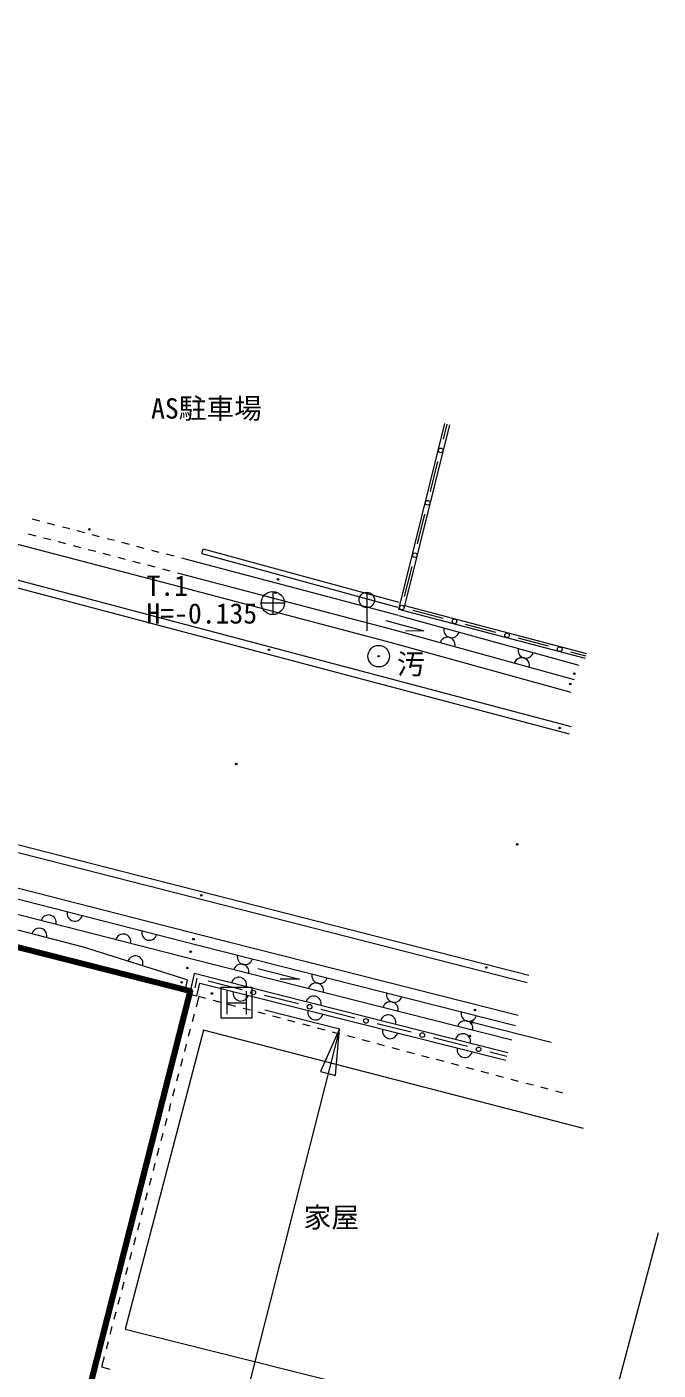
# Model space of a CAD drawing. Units: millimetres on the paper, with parts at other scales. Extents: x -4217 to 649, y -3995 to 278.
# Drawn here: x 133.5 to 174.5, y -62.1 to 25.2 of the extents above; entities that cross this region are included whole.
import ezdxf
from ezdxf.enums import TextEntityAlignment as Align

# ---------------------------------------------------------------- set-up
doc = ezdxf.new("R2010")
doc.units = ezdxf.units.MM
for name, color, linetype, lineweight in [('0-0_S-TTL', 4, 'Continuous', 18), ('0-1_S-BGD', 134, 'Continuous', 18), ('0-3_S-BMK-SRVR', 2, 'Continuous', 18), ('0-4_S-BMK-HTXT', 134, 'Continuous', 18), ('0-9_標高点', 134, 'Continuous', 18), ('0-B_S-BGD', 134, 'Continuous', 18), ('0-E_S-BGD', 134, 'Continuous', 18), ('0-F_S-BGD', 134, 'Continuous', 18), ('1-0_S-BGD', 134, 'Continuous', 18), ('1-1_S-BGD', 134, 'Continuous', 18)]:
    doc.layers.add(name, color=color, linetype=linetype, lineweight=lineweight)
doc.styles.add('ＭＳ ゴシック', font='')
doc.styles.get('ＭＳ ゴシック').set_extended_font_data('MS Gothic')

msp = doc.modelspace()

# ---------------------------------------------------------------- linework, layer by layer
at = {"layer": '0-0_S-TTL'}
for p, q in [((148.918, -38.683), (153.764, -39.914)), ((153.764, -39.914), (133.647, -119.065))]:
    msp.add_line(p, q, dxfattribs=at)
msp.add_lwpolyline([(153.764, -39.914), (152.541, -42.699), (153.51, -42.945)], close=True, dxfattribs=at)
at = {"layer": '0-1_S-BGD'}
for p, q in [((157.611, -13.061), (143.777, -9.414)), ((144.829, -9.051), (144.917, -8.73)), ((144.829, -9.051), (157.539, -12.528)), ((144.917, -8.73), (157.627, -12.206)), ((157.356, -14.028), (143.522, -10.381)), ((157.143, -14.834), (143.31, -11.187)), ((168.827, -18.064), (157.143, -14.834)), ((143.876, -36.728), (143.751, -37.361)), ((143.751, -37.361), (144.082, -37.434)), ((144.515, -37.789), (144.027, -37.681)), ((144.936, -39.998), (139.852, -59.424)), ((169.609, -46.381), (144.936, -39.998)), ((174.466, -53.161), (164.135, -92.027))]:
    msp.add_line(p, q, dxfattribs=at)
for points in [[(-1.132, 24.698), (3.005, 23.124), (9.954, 21.16), (92.528, -0.608), (168.695, -20.754)], [(-0.954, 25.166), (3.162, 23.599), (10.086, 21.642), (92.656, -0.124), (168.822, -20.271)], [(166.076, -36.453), (145.493, -31.187), (77.716, -13.877), (24.606, -0.347), (-25.962, 12.52), (-35.653, 15.094), (-38.526, 15.93), (-41.317, 16.854), (-41.474, 16.379)], [(165.952, -36.938), (145.369, -31.671), (77.592, -14.361), (24.482, -0.831), (-26.088, 12.036), (-35.788, 14.612), (-38.674, 15.452), (-41.474, 16.379)], [(143.312, -11.187), (93.931, 1.72), (38.603, 16.313)], [(169.742, -15.871), (157.622, -12.671), (160.606, -0.604)], [(169.828, -15.549), (158.025, -12.433), (160.929, -0.684)], [(156.775, -13.4), (159.248, -14.068), (158.057, -14.083)], [(165.371, -39.045), (144.767, -33.829), (80.94, -17.494)], [(148.465, -35.991), (151.184, -36.696), (149.91, -36.696)], [(139.852, -59.424), (158.54, -64.113), (151.879, -88.708)]]:
    msp.add_lwpolyline(points, dxfattribs=at)
at = {"layer": '0-1_S-BGD', "color": 171, "lineweight": 100}
msp.add_lwpolyline([(-19.807, -80.062), (-17.344, -70.371), (-94.879, -50.664), (-80.509, 5.872), (-44.919, 10.583), (144.072, -37.451), (123.956, -116.601)], close=True, dxfattribs=at)
at = {"layer": '0-1_S-BGD'}
msp.add_circle((156.319, -15.714), 0.7, dxfattribs=at)
at = {"layer": '0-3_S-BMK-SRVR'}
for p, q in [((149.442, -11.511), (149.442, -13.011)), ((150.192, -12.261), (148.692, -12.261))]:
    msp.add_line(p, q, dxfattribs=at)
msp.add_circle((149.442, -12.261), 0.75, dxfattribs=at)
at = {"layer": '0-4_S-BMK-HTXT'}
msp.add_line((162.389, -39.494), (167.521, -40.786), dxfattribs=at)
at = {"layer": '0-9_標高点'}
for centre, radius in [((137.529, -7.468), 0.05), ((137.529, -7.468), 0.0333), ((149.779, -10.721), 0.05), ((149.779, -10.721), 0.0333), ((149.619, -11.588), 0.05), ((149.619, -11.588), 0.0333), ((149.199, -15.301), 0.05), ((149.199, -15.301), 0.0333), ((156.319, -15.714), 0.05), ((156.319, -15.714), 0.0333), ((169.026, -16.851), 0.05), ((169.026, -16.851), 0.0333), ((168.759, -17.521), 0.05), ((168.759, -17.521), 0.0333), ((168.066, -20.378), 0.05), ((168.066, -20.378), 0.0333), ((147.069, -22.718), 0.05), ((147.069, -22.718), 0.0333), ((165.312, -27.938), 0.05), ((165.312, -27.938), 0.0333), ((144.799, -31.241), 0.05), ((144.799, -31.241), 0.0333), ((144.102, -34.908), 0.05), ((144.102, -34.908), 0.0333), ((144.292, -34.094), 0.05), ((144.292, -34.094), 0.0333), ((143.886, -35.968), 0.05), ((143.886, -35.968), 0.0333), ((163.312, -35.934), 0.05), ((163.312, -35.934), 0.0333), ((143.519, -36.898), 0.05), ((143.519, -36.898), 0.0333), ((145.486, -37.621), 0.05), ((145.486, -37.621), 0.0333), ((162.572, -38.691), 0.05), ((162.572, -38.691), 0.0333), ((162.389, -39.494), 0.05), ((162.389, -39.494), 0.0333), ((162.242, -40.378), 0.05), ((162.242, -40.378), 0.0333)]:
    msp.add_circle(centre, radius, dxfattribs=at)
at = {"layer": '0-B_S-BGD'}
msp.add_line((155.549, -11.561), (155.549, -14.061), dxfattribs=at)
msp.add_circle((155.549, -12.061), 0.5, dxfattribs=at)
at = {"layer": '0-E_S-BGD'}
for p, q in [((146.457, -37.468), (146.457, -38.968)), ((147.707, -37.468), (147.707, -38.968)), ((146.457, -38.218), (147.707, -38.218))]:
    msp.add_line(p, q, dxfattribs=at)
msp.add_lwpolyline([(146.082, -39.218), (146.082, -37.218), (148.082, -37.218), (148.082, -39.218)], close=True, dxfattribs=at)
at = {"layer": '0-F_S-BGD'}
for p, q in [((157.622, -13.064), (169.306, -16.294)), ((169.039, -17.258), (157.356, -14.028))]:
    msp.add_line(p, q, dxfattribs=at)
for points in [[(164.962, -40.661), (144.356, -35.444), (76.969, -18.198), (23.389, -4.498), (-27.304, 8.122), (-33.931, 9.686), (-40.791, 11.099), (-47.874, 12.159), (-53.321, 12.659)], [(143.876, -36.728), (137.152, -34.621), (102.356, -25.604), (71.112, -17.828), (63.992, -16.434), (5.279, -1.114)], [(80.125, -17.973), (144.602, -34.475), (165.208, -39.692)], [(164.696, -41.468), (144.326, -36.331), (144.027, -37.681)], [(144.515, -37.789), (144.703, -36.942), (164.574, -41.953)]]:
    msp.add_lwpolyline(points, dxfattribs=at)
for centre, start, end in [((161.054, -14.013), 164.54589, 344.54589), ((160.788, -14.977), 344.54589, 164.54589), ((165.874, -15.345), 164.54589, 344.54589), ((165.607, -16.309), 344.54589, 164.54589), ((134.882, -33.02), 345.64411, 165.64411), ((136.583, -32.423), 165.64411, 345.64411), ((134.275, -33.875), 345.47278, 165.47278), ((139.726, -34.259), 345.64411, 165.64411), ((141.427, -33.663), 165.64411, 345.64411), ((140.514, -35.674), 342.60231, 162.60231), ((147.388, -36.212), 345.79379, 165.79379), ((147.635, -35.243), 165.79379, 345.79379), ((147.238, -37.066), 345.84689, 165.84689), ((152.482, -36.47), 165.79379, 345.79379), ((147.366, -37.613), 165.84689, 345.84689), ((152.236, -37.439), 345.79379, 165.79379), ((152.087, -38.288), 345.84689, 165.84689), ((157.083, -38.666), 345.79379, 165.79379), ((157.329, -37.697), 165.79379, 345.79379), ((152.214, -38.836), 165.84689, 345.84689), ((156.935, -39.511), 345.84689, 165.84689), ((162.176, -38.924), 165.79379, 345.79379), ((157.062, -40.058), 165.84689, 345.84689), ((161.93, -39.893), 345.79379, 165.79379), ((161.783, -40.733), 345.84689, 165.84689), ((161.91, -41.281), 165.84689, 345.84689)]:
    msp.add_arc(centre, 0.5, start, end, dxfattribs=at)
at = {"layer": '1-0_S-BGD'}
for p, q in [((160.527, -1.617), (160.768, -0.644)), ((159.686, -5.019), (160.167, -3.074)), ((158.845, -8.422), (159.326, -6.476)), ((158.004, -11.824), (158.485, -9.878)), ((160.516, -13.263), (158.549, -12.743)), ((163.934, -14.165), (161.966, -13.646)), ((167.351, -15.067), (165.384, -14.548)), ((169.785, -15.71), (168.801, -15.45)), ((144.514, -36.636), (144.377, -37.258)), ((147.445, -37.376), (145.241, -36.82)), ((151.104, -38.298), (148.9, -37.742)), ((154.762, -39.221), (152.558, -38.665)), ((158.42, -40.143), (156.216, -39.587)), ((162.078, -41.066), (159.875, -40.51)), ((164.635, -41.71), (163.533, -41.432))]:
    msp.add_line(p, q, dxfattribs=at)
for centre in [(160.347, -2.345), (159.506, -5.748), (158.665, -9.15), (157.824, -12.552), (161.241, -13.454), (164.659, -14.356), (168.076, -15.259), (148.173, -37.559), (151.831, -38.481), (155.489, -39.404), (159.147, -40.326), (162.806, -41.249)]:
    msp.add_circle(centre, 0.15, dxfattribs=at)
at = {"layer": '1-1_S-BGD'}
for p, q in [((134.324, -6.943), (133.84, -6.817)), ((134.071, -7.911), (133.587, -7.784)), ((135.291, -7.196), (134.808, -7.07)), ((136.259, -7.449), (135.775, -7.323)), ((137.226, -7.702), (136.743, -7.575)), ((138.194, -7.955), (137.71, -7.828)), ((135.038, -8.163), (134.554, -8.037)), ((136.006, -8.416), (135.522, -8.29)), ((136.973, -8.669), (136.489, -8.543)), ((139.161, -8.208), (138.678, -8.081)), ((140.129, -8.46), (139.645, -8.334)), ((141.096, -8.713), (140.613, -8.587)), ((137.941, -8.922), (137.457, -8.796)), ((138.908, -9.175), (138.424, -9.049)), ((139.876, -9.428), (139.392, -9.301)), ((140.843, -9.681), (140.359, -9.554)), ((142.064, -8.966), (141.58, -8.84)), ((143.031, -9.219), (142.548, -9.093)), ((143.775, -9.414), (143.515, -9.346)), ((141.811, -9.934), (141.327, -9.807)), ((142.778, -10.186), (142.294, -10.06)), ((143.522, -10.381), (143.262, -10.313)), ((144.636, -37.821), (144.461, -38.487)), ((145.102, -37.945), (144.636, -37.821)), ((146.069, -38.201), (145.585, -38.073)), ((147.035, -38.458), (146.552, -38.329)), ((144.334, -38.971), (144.207, -39.454)), ((148.002, -38.714), (147.518, -38.586)), ((148.968, -38.97), (148.485, -38.842)), ((149.935, -39.227), (149.452, -39.099)), ((144.08, -39.938), (143.952, -40.421)), ((150.901, -39.483), (150.418, -39.355)), ((151.868, -39.74), (151.385, -39.612)), ((152.835, -39.996), (152.351, -39.868)), ((153.801, -40.253), (153.318, -40.124)), ((143.825, -40.905), (143.698, -41.388)), ((154.768, -40.509), (154.284, -40.381)), ((155.734, -40.765), (155.251, -40.637)), ((156.701, -41.022), (156.217, -40.894)), ((143.571, -41.872), (143.444, -42.356)), ((157.667, -41.278), (157.184, -41.15)), ((158.634, -41.535), (158.151, -41.406)), ((159.6, -41.791), (159.117, -41.663)), ((160.567, -42.048), (160.084, -41.919)), ((161.534, -42.304), (161.05, -42.176)), ((162.5, -42.56), (162.017, -42.432)), ((163.467, -42.817), (162.983, -42.689)), ((143.317, -42.839), (143.19, -43.323)), ((164.433, -43.073), (163.95, -42.945)), ((165.4, -43.33), (164.917, -43.201)), ((166.366, -43.586), (165.883, -43.458)), ((143.063, -43.806), (142.936, -44.29)), ((167.333, -43.843), (166.85, -43.714)), ((168.282, -44.094), (167.816, -43.971)), ((142.809, -44.773), (142.681, -45.257)), ((142.554, -45.741), (142.427, -46.224)), ((142.3, -46.708), (142.173, -47.191)), ((142.046, -47.675), (141.919, -48.159)), ((141.792, -48.642), (141.665, -49.126)), ((141.538, -49.609), (141.411, -50.093)), ((141.283, -50.576), (141.156, -51.06)), ((141.029, -51.544), (140.902, -52.027)), ((140.775, -52.511), (140.648, -52.994)), ((140.521, -53.478), (140.394, -53.961)), ((140.267, -54.445), (140.14, -54.929)), ((140.013, -55.412), (139.885, -55.896)), ((139.758, -56.379), (139.631, -56.863)), ((139.504, -57.347), (139.377, -57.83)), ((139.25, -58.314), (139.123, -58.797)), ((138.996, -59.281), (138.869, -59.764)), ((138.742, -60.248), (138.615, -60.732)), ((138.487, -61.215), (138.312, -61.881)), ((138.312, -61.881), (138.852, -62.023))]:
    msp.add_line(p, q, dxfattribs=at)

# ---------------------------------------------------------------- texts
at = {"layer": '0-1_S-BGD', "style": 'ＭＳ ゴシック'}
for s, p in [('AS駐車場', (141.538, -0.674)), ('汚', (157.508, -17.278)), ('家屋', (151.443, -53.215))]:
    msp.add_text(s, height=1.32, dxfattribs=at).set_placement(p, align=Align.BOTTOM_LEFT)
at = {"layer": '0-3_S-BMK-SRVR', "style": 'ＭＳ ゴシック'}
for s, p in [('T.1', (141.24, -12.188)), ('H=-0.135', (141.24, -13.988))]:
    msp.add_text(s, height=1.32, dxfattribs=at).set_placement(p, align=Align.BOTTOM_LEFT)

doc.saveas('drawing.dxf')
